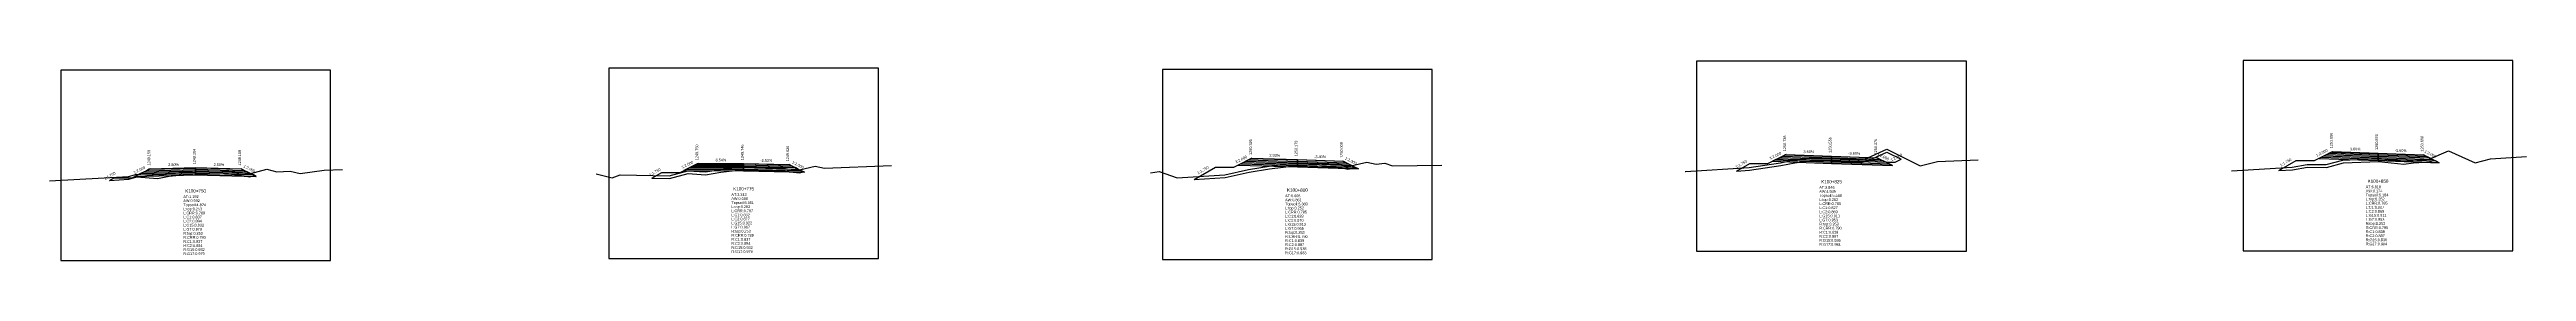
# Model space of a CAD drawing. Extents: x -7 to 78429, y 1189 to 1262.
# Drawn here: x 36493.5 to 36766.2, y 1239 to 1261.1 of the extents above; entities that cross this region are included whole.
import ezdxf
from ezdxf.enums import TextEntityAlignment as Align

# ---------------------------------------------------------------- set-up
doc = ezdxf.new("R2010")
doc.units = 0

msp = doc.modelspace()

# ---------------------------------------------------------------- linework, layer by layer
at = {"layer": 'A4_BORDER', "color": 7}
for points in [[(36494.739, 1239.032), (36524.439, 1239.032), (36524.439, 1260.032), (36494.739, 1260.032), (36494.739, 1239.032)], [(36555.062, 1239.267), (36584.762, 1239.267), (36584.762, 1260.267), (36555.062, 1260.267), (36555.062, 1239.267)], [(36616.017, 1239.126), (36645.717, 1239.126), (36645.717, 1260.126), (36616.017, 1260.126), (36616.017, 1239.126)], [(36674.81, 1240.055), (36704.51, 1240.055), (36704.51, 1261.055), (36674.81, 1261.055), (36674.81, 1240.055)], [(36734.963, 1240.115), (36764.663, 1240.115), (36764.663, 1261.115), (36734.963, 1261.115), (36734.963, 1240.115)]]:
    msp.add_lwpolyline(points, dxfattribs=at)
at = {"layer": 'CLEAR_GROUND', "color": 8}
for points in [[(36559.804, 1248.117), (36561.762, 1248.078), (36563.798, 1248.633), (36565.723, 1248.504), (36567.413, 1248.794), (36569.884, 1249.089), (36574.167, 1248.952), (36574.654, 1248.869), (36576.067, 1248.728), (36576.491, 1248.83)], [(36619.504, 1247.976), (36622.932, 1248.211), (36625.544, 1248.8), (36627.805, 1249.165), (36630.816, 1249.523), (36633.552, 1249.455), (36635.448, 1249.338), (36636.434, 1249.121), (36637.264, 1249.31)], [(36679.204, 1248.905), (36680.613, 1248.989), (36684.083, 1249.525), (36685.614, 1249.833), (36687.533, 1250.067), (36689.555, 1250.024), (36691.8, 1249.936), (36692.922, 1249.894), (36693.739, 1250.09), (36695.734, 1251.009), (36697.318, 1250.205)], [(36738.904, 1248.965), (36740.389, 1249.055), (36742.055, 1249.332), (36744.153, 1249.313), (36745.994, 1249.804), (36749.85, 1249.98), (36752.636, 1249.686), (36753.711, 1249.812), (36755.518, 1249.939), (36755.957, 1250.124)], [(36500.104, 1247.882), (36502.247, 1248.001), (36503.136, 1248.256), (36505.382, 1248.08), (36506.674, 1248.337), (36509.644, 1248.628), (36513.213, 1248.587), (36514.216, 1248.493), (36515.556, 1248.281), (36516.059, 1248.424)]]:
    msp.add_lwpolyline(points, dxfattribs=at)
at = {"layer": 'DESIGN_ROAD_TRIMMED', "color": 1}
for points in [[(36500.104, 1247.882), (36500.589, 1248.159), (36502.589, 1248.159), (36504.589, 1249.159), (36504.589, 1249.159), (36504.484, 1249.106), (36504.484, 1249.106), (36504.168, 1248.948), (36504.168, 1248.948), (36503.852, 1248.791), (36503.852, 1248.791), (36503.536, 1248.633), (36503.536, 1248.633), (36503.22, 1248.475), (36503.22, 1248.475), (36502.905, 1248.317), (36509.589, 1248.484), (36509.589, 1248.634), (36509.589, 1248.634), (36509.589, 1248.784), (36509.589, 1248.784), (36509.589, 1248.934), (36509.589, 1248.934), (36509.589, 1249.084), (36509.589, 1249.084), (36509.589, 1249.234), (36509.589, 1249.234), (36509.589, 1249.284), (36509.589, 1249.284), (36509.589, 1249.284), (36509.589, 1249.284), (36509.589, 1249.284), (36509.589, 1249.234), (36509.589, 1249.234), (36509.589, 1249.084), (36509.589, 1249.084), (36509.589, 1248.934), (36509.589, 1248.934), (36509.589, 1248.784), (36509.589, 1248.784), (36509.589, 1248.634), (36509.589, 1248.634), (36509.589, 1248.484), (36516.273, 1248.317), (36515.957, 1248.475), (36515.957, 1248.475), (36515.642, 1248.633), (36515.642, 1248.633), (36515.326, 1248.791), (36515.326, 1248.791), (36515.01, 1248.948), (36515.01, 1248.948), (36514.694, 1249.106), (36514.694, 1249.106), (36514.589, 1249.159), (36514.589, 1249.159), (36516.059, 1248.424)], [(36559.804, 1248.117), (36560.912, 1248.75), (36562.912, 1248.75), (36564.912, 1249.75), (36564.912, 1249.75), (36564.812, 1249.7), (36564.812, 1249.7), (36564.513, 1249.551), (36564.513, 1249.551), (36564.213, 1249.401), (36564.213, 1249.401), (36563.914, 1249.251), (36563.914, 1249.251), (36563.614, 1249.101), (36563.614, 1249.101), (36563.315, 1248.952), (36569.912, 1248.946), (36569.912, 1249.096), (36569.912, 1249.096), (36569.912, 1249.246), (36569.912, 1249.246), (36569.912, 1249.396), (36569.912, 1249.396), (36569.912, 1249.546), (36569.912, 1249.546), (36569.912, 1249.696), (36569.912, 1249.696), (36569.912, 1249.746), (36569.912, 1249.746), (36569.912, 1249.746), (36569.912, 1249.746), (36569.912, 1249.746), (36569.912, 1249.696), (36569.912, 1249.696), (36569.912, 1249.546), (36569.912, 1249.546), (36569.912, 1249.396), (36569.912, 1249.396), (36569.912, 1249.246), (36569.912, 1249.246), (36569.912, 1249.096), (36569.912, 1249.096), (36569.912, 1248.946), (36576.597, 1248.777), (36576.281, 1248.935), (36576.281, 1248.935), (36575.965, 1249.093), (36575.965, 1249.093), (36575.649, 1249.251), (36575.649, 1249.251), (36575.334, 1249.409), (36575.334, 1249.409), (36575.018, 1249.567), (36575.018, 1249.567), (36574.912, 1249.62), (36574.912, 1249.62), (36576.491, 1248.83)], [(36619.504, 1247.976), (36621.867, 1249.326), (36623.867, 1249.326), (36625.867, 1250.326), (36625.867, 1250.326), (36625.772, 1250.278), (36625.772, 1250.278), (36625.489, 1250.137), (36625.489, 1250.137), (36625.206, 1249.995), (36625.206, 1249.995), (36624.922, 1249.853), (36624.922, 1249.853), (36624.639, 1249.712), (36624.639, 1249.712), (36624.355, 1249.57), (36630.867, 1249.379), (36630.867, 1249.529), (36630.867, 1249.529), (36630.867, 1249.679), (36630.867, 1249.679), (36630.867, 1249.829), (36630.867, 1249.829), (36630.867, 1249.979), (36630.867, 1249.979), (36630.867, 1250.129), (36630.867, 1250.129), (36630.867, 1250.179), (36630.867, 1250.179), (36630.867, 1250.179), (36630.867, 1250.179), (36630.867, 1250.179), (36630.867, 1250.129), (36630.867, 1250.129), (36630.867, 1249.979), (36630.867, 1249.979), (36630.867, 1249.829), (36630.867, 1249.829), (36630.867, 1249.679), (36630.867, 1249.679), (36630.867, 1249.529), (36630.867, 1249.529), (36630.867, 1249.379), (36637.583, 1249.151), (36637.261, 1249.312), (36637.261, 1249.312), (36636.94, 1249.473), (36636.94, 1249.473), (36636.618, 1249.634), (36636.618, 1249.634), (36636.296, 1249.795), (36636.296, 1249.795), (36635.974, 1249.956), (36635.974, 1249.956), (36635.867, 1250.009), (36635.867, 1250.009), (36637.264, 1249.31)], [(36679.204, 1248.905), (36680.66, 1249.736), (36682.66, 1249.736), (36684.66, 1250.736), (36684.66, 1250.736), (36684.566, 1250.689), (36684.566, 1250.689), (36684.286, 1250.549), (36684.286, 1250.549), (36684.007, 1250.41), (36684.007, 1250.41), (36683.727, 1250.27), (36683.727, 1250.27), (36683.447, 1250.13), (36683.447, 1250.13), (36683.167, 1249.99), (36689.66, 1249.756), (36689.66, 1249.906), (36689.66, 1249.906), (36689.66, 1250.056), (36689.66, 1250.056), (36689.66, 1250.206), (36689.66, 1250.206), (36689.66, 1250.356), (36689.66, 1250.356), (36689.66, 1250.506), (36689.66, 1250.506), (36689.66, 1250.556), (36689.66, 1250.556), (36689.66, 1250.556), (36689.66, 1250.556), (36689.66, 1250.556), (36689.66, 1250.506), (36689.66, 1250.506), (36689.66, 1250.356), (36689.66, 1250.356), (36689.66, 1250.206), (36689.66, 1250.206), (36689.66, 1250.056), (36689.66, 1250.056), (36689.66, 1249.906), (36689.66, 1249.906), (36689.66, 1249.756), (36696.384, 1249.514), (36696.06, 1249.676), (36696.06, 1249.676), (36695.737, 1249.837), (36695.737, 1249.837), (36695.414, 1249.999), (36695.414, 1249.999), (36695.091, 1250.16), (36695.091, 1250.16), (36694.767, 1250.322), (36694.767, 1250.322), (36694.66, 1250.376), (36694.66, 1250.376), (36695.66, 1249.876), (36696.66, 1249.876), (36697.318, 1250.205)], [(36738.904, 1248.965), (36740.813, 1250.056), (36742.813, 1250.056), (36744.813, 1251.056), (36744.813, 1251.056), (36744.72, 1251.009), (36744.72, 1251.009), (36744.44, 1250.869), (36744.44, 1250.869), (36744.16, 1250.73), (36744.16, 1250.73), (36743.88, 1250.59), (36743.88, 1250.59), (36743.6, 1250.45), (36743.6, 1250.45), (36743.321, 1250.31), (36749.813, 1250.076), (36749.813, 1250.226), (36749.813, 1250.226), (36749.813, 1250.376), (36749.813, 1250.376), (36749.813, 1250.526), (36749.813, 1250.526), (36749.813, 1250.676), (36749.813, 1250.676), (36749.813, 1250.826), (36749.813, 1250.826), (36749.813, 1250.876), (36749.813, 1250.876), (36749.813, 1250.876), (36749.813, 1250.876), (36749.813, 1250.876), (36749.813, 1250.826), (36749.813, 1250.826), (36749.813, 1250.676), (36749.813, 1250.676), (36749.813, 1250.526), (36749.813, 1250.526), (36749.813, 1250.376), (36749.813, 1250.376), (36749.813, 1250.226), (36749.813, 1250.226), (36749.813, 1250.076), (36756.537, 1249.834), (36756.214, 1249.996), (36756.214, 1249.996), (36755.891, 1250.157), (36755.891, 1250.157), (36755.567, 1250.319), (36755.567, 1250.319), (36755.244, 1250.48), (36755.244, 1250.48), (36754.921, 1250.642), (36754.921, 1250.642), (36754.813, 1250.696), (36754.813, 1250.696), (36755.957, 1250.124)]]:
    msp.add_lwpolyline(points, dxfattribs=at)
at = {"layer": 'FINISHED_ROAD', "color": 2}
for points in [[(36500.589, 1248.159), (36502.589, 1248.159), (36504.589, 1249.159), (36504.589, 1249.159), (36509.589, 1249.284), (36514.589, 1249.159), (36514.589, 1249.159)], [(36560.912, 1248.75), (36562.912, 1248.75), (36564.912, 1249.75), (36564.912, 1249.75), (36569.912, 1249.746), (36574.912, 1249.62), (36574.912, 1249.62)], [(36621.867, 1249.326), (36623.867, 1249.326), (36625.867, 1250.326), (36625.867, 1250.326), (36630.867, 1250.179), (36635.867, 1250.009), (36635.867, 1250.009)], [(36680.66, 1249.736), (36682.66, 1249.736), (36684.66, 1250.736), (36684.66, 1250.736), (36689.66, 1250.556), (36694.66, 1250.376), (36694.66, 1250.376), (36695.66, 1249.876), (36696.66, 1249.876)], [(36740.813, 1250.056), (36742.813, 1250.056), (36744.813, 1251.056), (36744.813, 1251.056), (36749.813, 1250.876), (36754.813, 1250.696), (36754.813, 1250.696)]]:
    msp.add_lwpolyline(points, dxfattribs=at)
at = {"layer": 'LAYER_0', "color": 4}
for points in [[(36504.589, 1249.159), (36504.484, 1249.106), (36509.589, 1249.234), (36509.589, 1249.284)], [(36564.912, 1249.75), (36564.812, 1249.7), (36569.912, 1249.696), (36569.912, 1249.746)], [(36625.867, 1250.326), (36625.772, 1250.278), (36630.867, 1250.129), (36630.867, 1250.179)], [(36684.66, 1250.736), (36684.566, 1250.689), (36689.66, 1250.506), (36689.66, 1250.556)], [(36744.813, 1251.056), (36744.72, 1251.009), (36749.813, 1250.826), (36749.813, 1250.876)]]:
    msp.add_lwpolyline(points, dxfattribs=at)
at = {"layer": 'LAYER_1', "color": 4}
for points in [[(36504.484, 1249.106), (36504.168, 1248.948), (36509.589, 1249.084), (36509.589, 1249.234)], [(36564.812, 1249.7), (36564.513, 1249.551), (36569.912, 1249.546), (36569.912, 1249.696)], [(36625.772, 1250.278), (36625.489, 1250.137), (36630.867, 1249.979), (36630.867, 1250.129)], [(36684.566, 1250.689), (36684.286, 1250.549), (36689.66, 1250.356), (36689.66, 1250.506)], [(36744.72, 1251.009), (36744.44, 1250.869), (36749.813, 1250.676), (36749.813, 1250.826)]]:
    msp.add_lwpolyline(points, dxfattribs=at)
at = {"layer": 'LAYER_10', "color": 6}
for points in [[(36515.642, 1248.633), (36515.957, 1248.475), (36509.589, 1248.634), (36509.589, 1248.784)], [(36575.965, 1249.093), (36576.281, 1248.935), (36569.912, 1249.096), (36569.912, 1249.246)], [(36636.94, 1249.473), (36637.261, 1249.312), (36630.867, 1249.529), (36630.867, 1249.679)], [(36695.737, 1249.837), (36696.06, 1249.676), (36689.66, 1249.906), (36689.66, 1250.056)], [(36755.891, 1250.157), (36756.214, 1249.996), (36749.813, 1250.226), (36749.813, 1250.376)]]:
    msp.add_lwpolyline(points, dxfattribs=at)
at = {"layer": 'LAYER_11', "color": 6}
for points in [[(36576.281, 1248.935), (36576.597, 1248.777), (36569.912, 1248.946), (36569.912, 1249.096)], [(36637.261, 1249.312), (36637.583, 1249.151), (36630.867, 1249.379), (36630.867, 1249.529)], [(36696.06, 1249.676), (36696.384, 1249.514), (36689.66, 1249.756), (36689.66, 1249.906)], [(36756.214, 1249.996), (36756.537, 1249.834), (36749.813, 1250.076), (36749.813, 1250.226)], [(36515.957, 1248.475), (36516.273, 1248.317), (36509.589, 1248.484), (36509.589, 1248.634)]]:
    msp.add_lwpolyline(points, dxfattribs=at)
at = {"layer": 'LAYER_2', "color": 4}
for points in [[(36504.168, 1248.948), (36503.852, 1248.791), (36509.589, 1248.934), (36509.589, 1249.084)], [(36564.513, 1249.551), (36564.213, 1249.401), (36569.912, 1249.396), (36569.912, 1249.546)], [(36625.489, 1250.137), (36625.206, 1249.995), (36630.867, 1249.829), (36630.867, 1249.979)], [(36684.286, 1250.549), (36684.007, 1250.41), (36689.66, 1250.206), (36689.66, 1250.356)], [(36744.44, 1250.869), (36744.16, 1250.73), (36749.813, 1250.526), (36749.813, 1250.676)]]:
    msp.add_lwpolyline(points, dxfattribs=at)
at = {"layer": 'LAYER_3', "color": 4}
for points in [[(36503.852, 1248.791), (36503.536, 1248.633), (36509.589, 1248.784), (36509.589, 1248.934)], [(36564.213, 1249.401), (36563.914, 1249.251), (36569.912, 1249.246), (36569.912, 1249.396)], [(36625.206, 1249.995), (36624.922, 1249.853), (36630.867, 1249.679), (36630.867, 1249.829)], [(36684.007, 1250.41), (36683.727, 1250.27), (36689.66, 1250.056), (36689.66, 1250.206)], [(36744.16, 1250.73), (36743.88, 1250.59), (36749.813, 1250.376), (36749.813, 1250.526)]]:
    msp.add_lwpolyline(points, dxfattribs=at)
at = {"layer": 'LAYER_4', "color": 4}
for points in [[(36503.536, 1248.633), (36503.22, 1248.475), (36509.589, 1248.634), (36509.589, 1248.784)], [(36563.914, 1249.251), (36563.614, 1249.101), (36569.912, 1249.096), (36569.912, 1249.246)], [(36624.922, 1249.853), (36624.639, 1249.712), (36630.867, 1249.529), (36630.867, 1249.679)], [(36683.727, 1250.27), (36683.447, 1250.13), (36689.66, 1249.906), (36689.66, 1250.056)], [(36743.88, 1250.59), (36743.6, 1250.45), (36749.813, 1250.226), (36749.813, 1250.376)]]:
    msp.add_lwpolyline(points, dxfattribs=at)
at = {"layer": 'LAYER_5', "color": 4}
for points in [[(36563.614, 1249.101), (36563.315, 1248.952), (36569.912, 1248.946), (36569.912, 1249.096)], [(36624.639, 1249.712), (36624.355, 1249.57), (36630.867, 1249.379), (36630.867, 1249.529)], [(36683.447, 1250.13), (36683.167, 1249.99), (36689.66, 1249.756), (36689.66, 1249.906)], [(36743.6, 1250.45), (36743.321, 1250.31), (36749.813, 1250.076), (36749.813, 1250.226)], [(36503.22, 1248.475), (36502.905, 1248.317), (36509.589, 1248.484), (36509.589, 1248.634)]]:
    msp.add_lwpolyline(points, dxfattribs=at)
at = {"layer": 'LAYER_6', "color": 6}
for points in [[(36514.589, 1249.159), (36514.694, 1249.106), (36509.589, 1249.234), (36509.589, 1249.284)], [(36574.912, 1249.62), (36575.018, 1249.567), (36569.912, 1249.696), (36569.912, 1249.746)], [(36635.867, 1250.009), (36635.974, 1249.956), (36630.867, 1250.129), (36630.867, 1250.179)], [(36694.66, 1250.376), (36694.767, 1250.322), (36689.66, 1250.506), (36689.66, 1250.556)], [(36754.813, 1250.696), (36754.921, 1250.642), (36749.813, 1250.826), (36749.813, 1250.876)]]:
    msp.add_lwpolyline(points, dxfattribs=at)
at = {"layer": 'LAYER_7', "color": 6}
for points in [[(36514.694, 1249.106), (36515.01, 1248.948), (36509.589, 1249.084), (36509.589, 1249.234)], [(36575.018, 1249.567), (36575.334, 1249.409), (36569.912, 1249.546), (36569.912, 1249.696)], [(36635.974, 1249.956), (36636.296, 1249.795), (36630.867, 1249.979), (36630.867, 1250.129)], [(36694.767, 1250.322), (36695.091, 1250.16), (36689.66, 1250.356), (36689.66, 1250.506)], [(36754.921, 1250.642), (36755.244, 1250.48), (36749.813, 1250.676), (36749.813, 1250.826)]]:
    msp.add_lwpolyline(points, dxfattribs=at)
at = {"layer": 'LAYER_8', "color": 6}
for points in [[(36515.01, 1248.948), (36515.326, 1248.791), (36509.589, 1248.934), (36509.589, 1249.084)], [(36575.334, 1249.409), (36575.649, 1249.251), (36569.912, 1249.396), (36569.912, 1249.546)], [(36636.296, 1249.795), (36636.618, 1249.634), (36630.867, 1249.829), (36630.867, 1249.979)], [(36695.091, 1250.16), (36695.414, 1249.999), (36689.66, 1250.206), (36689.66, 1250.356)], [(36755.244, 1250.48), (36755.567, 1250.319), (36749.813, 1250.526), (36749.813, 1250.676)]]:
    msp.add_lwpolyline(points, dxfattribs=at)
at = {"layer": 'LAYER_9', "color": 6}
for points in [[(36515.326, 1248.791), (36515.642, 1248.633), (36509.589, 1248.784), (36509.589, 1248.934)], [(36575.649, 1249.251), (36575.965, 1249.093), (36569.912, 1249.246), (36569.912, 1249.396)], [(36636.618, 1249.634), (36636.94, 1249.473), (36630.867, 1249.679), (36630.867, 1249.829)], [(36695.414, 1249.999), (36695.737, 1249.837), (36689.66, 1250.056), (36689.66, 1250.206)], [(36755.567, 1250.319), (36755.891, 1250.157), (36749.813, 1250.376), (36749.813, 1250.526)]]:
    msp.add_lwpolyline(points, dxfattribs=at)
at = {"layer": 'NATURAL_GROUND', "color": 3}
for points in [[(36493.512, 1247.818), (36502.197, 1248.299), (36503.106, 1248.559), (36505.364, 1248.382), (36506.63, 1248.635), (36509.631, 1248.928), (36513.229, 1248.887), (36514.254, 1248.791), (36515.538, 1248.587), (36517.415, 1249.123), (36518.539, 1248.82), (36520.008, 1248.899), (36521.103, 1248.626), (36523.752, 1249.019), (36525.758, 1249.084)], [(36553.684, 1248.587), (36555.436, 1248.164), (36556.314, 1248.487), (36561.725, 1248.379), (36563.768, 1248.936), (36565.707, 1248.805), (36567.37, 1249.091), (36569.871, 1249.389), (36574.197, 1249.251), (36574.694, 1249.166), (36576.046, 1249.032), (36577.793, 1249.452), (36578.804, 1249.243), (36586.2, 1249.522)], [(36614.683, 1248.718), (36615.65, 1248.847), (36617.638, 1248.148), (36622.889, 1248.509), (36625.487, 1249.095), (36627.764, 1249.462), (36630.802, 1249.824), (36633.565, 1249.755), (36635.49, 1249.636), (36636.433, 1249.428), (36638.504, 1249.901), (36639.538, 1249.674), (36640.474, 1249.764), (36641.352, 1249.485), (36646.762, 1249.542)], [(36673.557, 1248.869), (36673.582, 1248.866), (36680.582, 1249.288), (36684.031, 1249.821), (36685.567, 1250.13), (36687.518, 1250.367), (36689.565, 1250.324), (36691.812, 1250.235), (36692.892, 1250.195), (36693.641, 1250.375), (36695.741, 1251.342), (36699.399, 1249.486), (36701.339, 1249.969), (36705.801, 1250.133)], [(36733.674, 1248.95), (36740.355, 1249.353), (36742.031, 1249.632), (36744.115, 1249.614), (36745.948, 1250.102), (36749.859, 1250.28), (36752.634, 1249.988), (36753.683, 1250.11), (36755.447, 1250.235), (36757.556, 1251.124), (36760.499, 1249.807), (36762.18, 1250.243), (36766.151, 1250.522)]]:
    msp.add_lwpolyline(points, dxfattribs=at)
at = {"layer": 'STRUCTURE_LEFT', "color": 4}
for points in [[(36504.589, 1249.159), (36504.484, 1249.106), (36504.484, 1249.106), (36504.168, 1248.948), (36504.168, 1248.948), (36503.852, 1248.791), (36503.852, 1248.791), (36503.536, 1248.633), (36503.536, 1248.633), (36503.22, 1248.475), (36503.22, 1248.475), (36502.905, 1248.317), (36509.589, 1248.484), (36509.589, 1248.634), (36509.589, 1248.634), (36509.589, 1248.784), (36509.589, 1248.784), (36509.589, 1248.934), (36509.589, 1248.934), (36509.589, 1249.084), (36509.589, 1249.084), (36509.589, 1249.234), (36509.589, 1249.234), (36509.589, 1249.284), (36509.589, 1249.284)], [(36564.912, 1249.75), (36564.812, 1249.7), (36564.812, 1249.7), (36564.513, 1249.551), (36564.513, 1249.551), (36564.213, 1249.401), (36564.213, 1249.401), (36563.914, 1249.251), (36563.914, 1249.251), (36563.614, 1249.101), (36563.614, 1249.101), (36563.315, 1248.952), (36569.912, 1248.946), (36569.912, 1249.096), (36569.912, 1249.096), (36569.912, 1249.246), (36569.912, 1249.246), (36569.912, 1249.396), (36569.912, 1249.396), (36569.912, 1249.546), (36569.912, 1249.546), (36569.912, 1249.696), (36569.912, 1249.696), (36569.912, 1249.746), (36569.912, 1249.746)], [(36625.867, 1250.326), (36625.772, 1250.278), (36625.772, 1250.278), (36625.489, 1250.137), (36625.489, 1250.137), (36625.206, 1249.995), (36625.206, 1249.995), (36624.922, 1249.853), (36624.922, 1249.853), (36624.639, 1249.712), (36624.639, 1249.712), (36624.355, 1249.57), (36630.867, 1249.379), (36630.867, 1249.529), (36630.867, 1249.529), (36630.867, 1249.679), (36630.867, 1249.679), (36630.867, 1249.829), (36630.867, 1249.829), (36630.867, 1249.979), (36630.867, 1249.979), (36630.867, 1250.129), (36630.867, 1250.129), (36630.867, 1250.179), (36630.867, 1250.179)], [(36684.66, 1250.736), (36684.566, 1250.689), (36684.566, 1250.689), (36684.286, 1250.549), (36684.286, 1250.549), (36684.007, 1250.41), (36684.007, 1250.41), (36683.727, 1250.27), (36683.727, 1250.27), (36683.447, 1250.13), (36683.447, 1250.13), (36683.167, 1249.99), (36689.66, 1249.756), (36689.66, 1249.906), (36689.66, 1249.906), (36689.66, 1250.056), (36689.66, 1250.056), (36689.66, 1250.206), (36689.66, 1250.206), (36689.66, 1250.356), (36689.66, 1250.356), (36689.66, 1250.506), (36689.66, 1250.506), (36689.66, 1250.556), (36689.66, 1250.556)], [(36744.813, 1251.056), (36744.72, 1251.009), (36744.72, 1251.009), (36744.44, 1250.869), (36744.44, 1250.869), (36744.16, 1250.73), (36744.16, 1250.73), (36743.88, 1250.59), (36743.88, 1250.59), (36743.6, 1250.45), (36743.6, 1250.45), (36743.321, 1250.31), (36749.813, 1250.076), (36749.813, 1250.226), (36749.813, 1250.226), (36749.813, 1250.376), (36749.813, 1250.376), (36749.813, 1250.526), (36749.813, 1250.526), (36749.813, 1250.676), (36749.813, 1250.676), (36749.813, 1250.826), (36749.813, 1250.826), (36749.813, 1250.876), (36749.813, 1250.876)]]:
    msp.add_lwpolyline(points, dxfattribs=at)
at = {"layer": 'STRUCTURE_RIGHT', "color": 6}
for points in [[(36509.589, 1249.284), (36509.589, 1249.284), (36509.589, 1249.234), (36509.589, 1249.234), (36509.589, 1249.084), (36509.589, 1249.084), (36509.589, 1248.934), (36509.589, 1248.934), (36509.589, 1248.784), (36509.589, 1248.784), (36509.589, 1248.634), (36509.589, 1248.634), (36509.589, 1248.484), (36516.273, 1248.317), (36515.957, 1248.475), (36515.957, 1248.475), (36515.642, 1248.633), (36515.642, 1248.633), (36515.326, 1248.791), (36515.326, 1248.791), (36515.01, 1248.948), (36515.01, 1248.948), (36514.694, 1249.106), (36514.694, 1249.106), (36514.589, 1249.159)], [(36569.912, 1249.746), (36569.912, 1249.746), (36569.912, 1249.696), (36569.912, 1249.696), (36569.912, 1249.546), (36569.912, 1249.546), (36569.912, 1249.396), (36569.912, 1249.396), (36569.912, 1249.246), (36569.912, 1249.246), (36569.912, 1249.096), (36569.912, 1249.096), (36569.912, 1248.946), (36576.597, 1248.777), (36576.281, 1248.935), (36576.281, 1248.935), (36575.965, 1249.093), (36575.965, 1249.093), (36575.649, 1249.251), (36575.649, 1249.251), (36575.334, 1249.409), (36575.334, 1249.409), (36575.018, 1249.567), (36575.018, 1249.567), (36574.912, 1249.62)], [(36630.867, 1250.179), (36630.867, 1250.179), (36630.867, 1250.129), (36630.867, 1250.129), (36630.867, 1249.979), (36630.867, 1249.979), (36630.867, 1249.829), (36630.867, 1249.829), (36630.867, 1249.679), (36630.867, 1249.679), (36630.867, 1249.529), (36630.867, 1249.529), (36630.867, 1249.379), (36637.583, 1249.151), (36637.261, 1249.312), (36637.261, 1249.312), (36636.94, 1249.473), (36636.94, 1249.473), (36636.618, 1249.634), (36636.618, 1249.634), (36636.296, 1249.795), (36636.296, 1249.795), (36635.974, 1249.956), (36635.974, 1249.956), (36635.867, 1250.009)], [(36689.66, 1250.556), (36689.66, 1250.556), (36689.66, 1250.506), (36689.66, 1250.506), (36689.66, 1250.356), (36689.66, 1250.356), (36689.66, 1250.206), (36689.66, 1250.206), (36689.66, 1250.056), (36689.66, 1250.056), (36689.66, 1249.906), (36689.66, 1249.906), (36689.66, 1249.756), (36696.384, 1249.514), (36696.06, 1249.676), (36696.06, 1249.676), (36695.737, 1249.837), (36695.737, 1249.837), (36695.414, 1249.999), (36695.414, 1249.999), (36695.091, 1250.16), (36695.091, 1250.16), (36694.767, 1250.322), (36694.767, 1250.322), (36694.66, 1250.376)], [(36749.813, 1250.876), (36749.813, 1250.876), (36749.813, 1250.826), (36749.813, 1250.826), (36749.813, 1250.676), (36749.813, 1250.676), (36749.813, 1250.526), (36749.813, 1250.526), (36749.813, 1250.376), (36749.813, 1250.376), (36749.813, 1250.226), (36749.813, 1250.226), (36749.813, 1250.076), (36756.537, 1249.834), (36756.214, 1249.996), (36756.214, 1249.996), (36755.891, 1250.157), (36755.891, 1250.157), (36755.567, 1250.319), (36755.567, 1250.319), (36755.244, 1250.48), (36755.244, 1250.48), (36754.921, 1250.642), (36754.921, 1250.642), (36754.813, 1250.696)]]:
    msp.add_lwpolyline(points, dxfattribs=at)

# ---------------------------------------------------------------- texts
at = {"layer": 'INFO_TEXT'}
for s, p in [('AT:1.192', (36508.239, 1245.932)), ('AT:3.243', (36568.562, 1246.167)), ('AW:0.688', (36568.562, 1245.717)), ('AT:6.606', (36629.517, 1246.026)), ('AT:2.846', (36688.31, 1246.955)), ('AW:4.945', (36688.31, 1246.505)), ('Topsoil:5.588', (36688.31, 1246.055)), ('AT:6.818', (36748.463, 1247.015)), ('AW:0.174', (36748.463, 1246.565)), ('Topsoil:5.164', (36748.463, 1246.115)), ('L:top:0.252', (36748.463, 1245.665)), ('AW:0.992', (36508.239, 1245.482)), ('Topsoil:4.824', (36508.239, 1245.032)), ('L:top:0.253', (36508.239, 1244.582)), ('L:CRR:0.789', (36508.239, 1244.132)), ('L:C1:0.837', (36508.239, 1243.682)), ('L:C2:0.884', (36508.239, 1243.232)), ('Topsoil:5.051', (36568.562, 1245.267)), ('L:top:0.252', (36568.562, 1244.817)), ('L:CRR:0.787', (36568.562, 1244.367)), ('L:C1:0.832', (36568.562, 1243.917)), ('L:C2:0.877', (36568.562, 1243.467)), ('L:G15:0.922', (36568.562, 1243.017)), ('AW:0.861', (36629.517, 1245.576)), ('Topsoil:5.380', (36629.517, 1245.126)), ('L:top:0.252', (36629.517, 1244.676)), ('L:CRR:0.785', (36629.517, 1244.226)), ('L:C1:0.828', (36629.517, 1243.776)), ('L:C2:0.870', (36629.517, 1243.326)), ('L:top:0.252', (36688.31, 1245.605)), ('L:CRR:0.785', (36688.31, 1245.155)), ('L:C1:0.827', (36688.31, 1244.705)), ('L:C2:0.869', (36688.31, 1244.255)), ('L:G15:0.911', (36688.31, 1243.805)), ('L:G7:0.953', (36688.31, 1243.355)), ('L:CRR:0.785', (36748.463, 1245.215)), ('L:C1:0.827', (36748.463, 1244.765)), ('L:C2:0.869', (36748.463, 1244.315)), ('L:G15:0.911', (36748.463, 1243.865)), ('L:G7:0.953', (36748.463, 1243.415)), ('R:top:0.253', (36748.463, 1242.965)), ('L:G15:0.932', (36508.239, 1242.782)), ('L:G7:0.979', (36508.239, 1242.332)), ('R:top:0.253', (36508.239, 1241.882)), ('R:CRR:0.789', (36508.239, 1241.432)), ('R:C1:0.837', (36508.239, 1240.982)), ('R:C2:0.884', (36508.239, 1240.532)), ('L:G7:0.967', (36568.562, 1242.567)), ('R:top:0.253', (36568.562, 1242.117)), ('R:CRR:0.789', (36568.562, 1241.667)), ('R:C1:0.837', (36568.562, 1241.217)), ('R:C2:0.884', (36568.562, 1240.767)), ('R:G15:0.932', (36568.562, 1240.317)), ('L:G15:0.913', (36629.517, 1242.876)), ('L:G7:0.955', (36629.517, 1242.426)), ('R:top:0.253', (36629.517, 1241.976)), ('R:CRR:0.790', (36629.517, 1241.526)), ('R:C1:0.839', (36629.517, 1241.076)), ('R:C2:0.887', (36629.517, 1240.626)), ('R:top:0.253', (36688.31, 1242.905)), ('R:CRR:0.790', (36688.31, 1242.455)), ('R:C1:0.839', (36688.31, 1242.005)), ('R:C2:0.887', (36688.31, 1241.555)), ('R:G15:0.936', (36688.31, 1241.105)), ('R:G17:0.984', (36688.31, 1240.655)), ('R:CRR:0.790', (36748.463, 1242.515)), ('R:C1:0.839', (36748.463, 1242.065)), ('R:C2:0.887', (36748.463, 1241.615)), ('R:G15:0.936', (36748.463, 1241.165)), ('R:G17:0.984', (36748.463, 1240.715)), ('R:G15:0.932', (36508.239, 1240.082)), ('R:G17:0.979', (36508.239, 1239.632)), ('R:G17:0.979', (36568.562, 1239.867)), ('R:G15:0.935', (36629.517, 1240.176)), ('R:G17:0.983', (36629.517, 1239.726))]:
    msp.add_text(s, height=0.3, dxfattribs=at).set_placement(p)
at = {"layer": 'LEFT_TEXT_H'}
for s, p in [('1249.750', (36564.912, 1250.11)), ('1250.326', (36625.867, 1250.686)), ('1250.736', (36684.66, 1251.096)), ('1251.056', (36744.813, 1251.416)), ('1249.159', (36504.589, 1249.519))]:
    msp.add_text(s, height=0.3, rotation=90, dxfattribs=at).set_placement(p)
at = {"layer": 'POINT_TEXT_H'}
for s, p in [('1249.746', (36569.912, 1250.106)), ('1250.179', (36630.867, 1250.539)), ('1250.556', (36689.66, 1250.916)), ('1250.876', (36749.813, 1251.236)), ('1249.284', (36509.589, 1249.644))]:
    msp.add_text(s, height=0.3, rotation=90, dxfattribs=at).set_placement(p)
at = {"layer": 'RIGHT_TEXT_H'}
for s, p in [('1249.620', (36574.912, 1249.98)), ('1250.009', (36635.867, 1250.369)), ('1250.376', (36694.66, 1250.736)), ('1250.696', (36754.813, 1251.056)), ('1249.159', (36514.589, 1249.519))]:
    msp.add_text(s, height=0.3, rotation=90, dxfattribs=at).set_placement(p)
at = {"layer": 'SLOPE_left'}
for s, rotation, p in [('1:1.750', 29.745, (36500.257, 1248.177)), ('1:2.000', 26.565, (36503.508, 1248.82)), ('1:1.750', 29.745, (36560.269, 1248.59)), ('1:2.000', 26.565, (36563.832, 1249.411)), ('1:1.750', 29.745, (36620.596, 1248.807)), ('1:2.000', 26.565, (36624.786, 1249.987)), ('1:1.750', 29.745, (36679.843, 1249.477)), ('1:2.000', 26.565, (36683.579, 1250.397)), ('1:1.750', 29.745, (36739.769, 1249.667)), ('1:2.000', 26.565, (36743.733, 1250.717))]:
    msp.add_text(s, height=0.3, rotation=rotation, dxfattribs=at).set_placement(p, align=Align.BOTTOM_CENTER)
at = {"layer": 'SLOPE_right'}
for rotation, p in [(-26.565, (36515.404, 1248.952)), (-26.565, (36575.782, 1249.386)), (-26.565, (36636.646, 1249.821)), (-26.565, (36695.24, 1250.287)), (26.565, (36696.908, 1250.202)), (-26.565, (36755.465, 1250.571))]:
    msp.add_text('1:2.000', height=0.3, rotation=rotation, dxfattribs=at).set_placement(p, align=Align.BOTTOM_CENTER)
at = {"layer": 'SLOPE_TEXT'}
for s, p in [('3.60%', (36747.313, 1251.206)), ('-2.50%', (36507.089, 1249.462)), ('-2.50%', (36512.089, 1249.462)), ('8.54%', (36567.412, 1249.988)), ('-2.53%', (36572.412, 1249.923)), ('2.93%', (36628.367, 1250.492)), ('-3.40%', (36633.367, 1250.334)), ('3.60%', (36687.16, 1250.886)), ('-3.60%', (36692.16, 1250.706)), ('-3.60%', (36752.313, 1251.026))]:
    msp.add_text(s, height=0.3, dxfattribs=at).set_placement(p, align=Align.CENTER)
at = {"layer": 'STATION_TITLE'}
for s, p in [('K100+750', (36509.589, 1246.532)), ('K100+775', (36569.912, 1246.767)), ('K100+800', (36630.867, 1246.626)), ('K100+825', (36689.66, 1247.555)), ('K100+850', (36749.813, 1247.615))]:
    msp.add_text(s, height=0.36, dxfattribs=at).set_placement(p, align=Align.CENTER)

doc.saveas('drawing.dxf')
